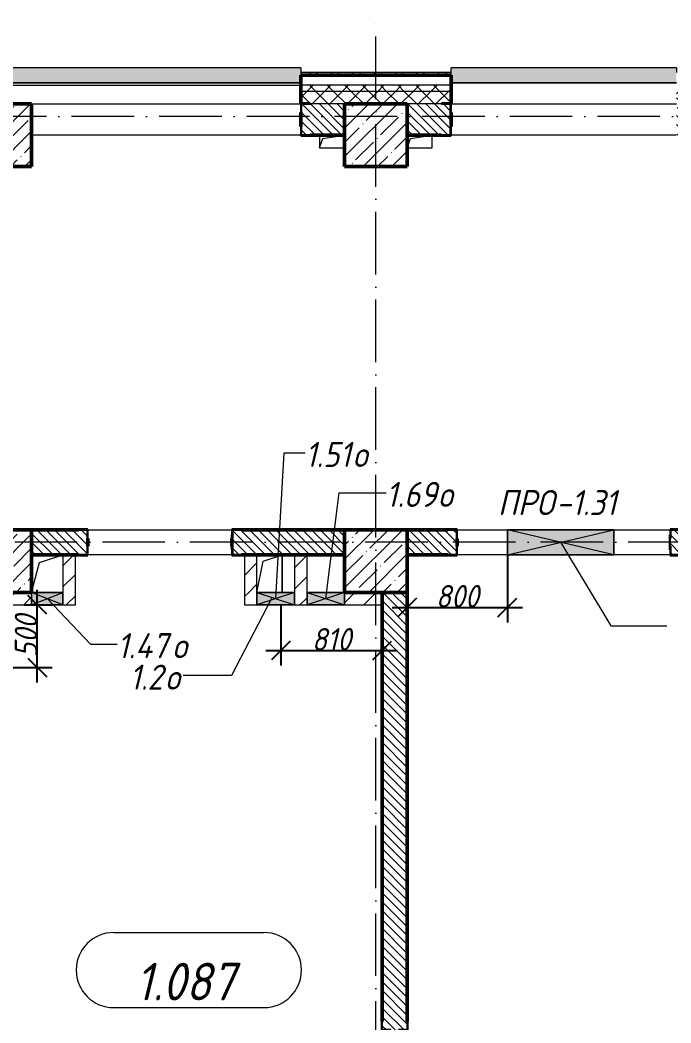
# Model space of a CAD drawing. Header units: millimetres. Extents: x -12989 to 629078, y -109036 to 555275.
# Drawn here: x 572771 to 577970, y 268035 to 276042 of the extents above; entities that cross this region are included whole.
import ezdxf

# ---------------------------------------------------------------- set-up
doc = ezdxf.new("R2010")
doc.units = ezdxf.units.MM
doc.linetypes.add('50_200_ШТРИХ_1Т_ш5_п1_п1_', pattern=[700, 500, -100, 0, -100])
for name, color, linetype, lineweight in [('A-____-____-DIMS', 7, 'Continuous', 9), ('A-DETL-GENF-OTLN', 7, 'Continuous', 9), ('A-FLOR-____-OTLN', 7, 'Continuous', 9), ('A-GENM-____-IDEN', 7, 'Continuous', 9), ('A-GENM-____-MCUT', 7, 'Continuous', 25), ('A-GENM-____-OTLN', 7, 'Continuous', 9), ('A-GENM-____-OTLN-1', 7, 'Continuous', 25), ('A-GLAZ-____-IDEN', 7, 'Continuous', 9), ('A-GLAZ-____-OTLN', 7, 'Continuous', 9), ('A-WALL-____-MCUT-2', 7, 'Continuous', 50), ('A-WALL-____-MCUT-3', 7, 'Continuous', 9), ('A-WALL-____-OTLN', 7, 'Continuous', 9), ('A-WALL-____-PATT-1', 7, 'Continuous', 9), ('A-WALL-FNSH-MCUT-1', 7, 'Continuous', 9), ('I-WALL-____-OTLN', 7, 'Continuous', 9), ('S-COLS-____-MCUT', 7, 'Continuous', 50), ('S-COLS-____-OTLN', 7, 'Continuous', 9), ('S-GRID-____-OTLN-1', 7, '50_200_ШТРИХ_1Т_ш5_п1_п1_', 9)]:
    doc.layers.add(name, color=color, linetype=linetype, lineweight=lineweight)
doc.layers.add('A-AREA-IDEN-1', color=7, linetype='Continuous', lineweight=9, true_color=0xaaaaaa)
doc.layers.add('A-GLAZ-____-OTLN-1', color=7, linetype='Continuous', lineweight=9, true_color=0xc0c0c0)
doc.styles.add('ISOCPEUR_I', font='isocpeui.ttf', dxfattribs={"width": 0.9, "height": 2.5})
doc.styles.add('ISOCPEUR_I_10', font='isocpeui.ttf', dxfattribs={"width": 0.9, "height": 180})
doc.styles.add('ISOCPEUR_I_9', font='isocpeui.ttf', dxfattribs={"width": 0.9, "height": 250})
doc.dimstyles.new('ISO-1_8_0_9К_СРЕДНИЙ_Кладочные_3', dxfattribs={"dimscale": 304.8, "dimtxt": 179.276612, "dimasz": 0.492126, "dimexe": 0.393701, "dimexo": 0, "dimgap": 0, "dimtad": 1, "dimdec": 3, "dimrnd": 0.001, "dimdsep": 46, "dimtxsty": 'ISOCPEUR_I_10', "dimblk1": 'OBLIQUE', "dimblk2": 'OBLIQUE', "dimsah": 1, "dimcen": 0.09, "dimdle": 0.393701, "dimazin": 0, "dimtfac": 1, "dimtdec": 4, "dimtix": 1, "dimtmove": 0, "dimatfit": 3, "dimfxl": 1, "dimtvp": 1, "dimtolj": 1, "dimtzin": 0, "dimarcsym": 2})
pattern_1 = [(135, (513013.31, 265891.49), (-35.35534, -35.35534), [])]
pattern_2 = [(45, (513013.31, 265891.49), (-84.85281, 84.85281), [])]
pattern_3 = [(45, (513013.31, 265891.49), (-70.71068, 70.71068), []), (135, (513013.31, 265891.49), (-70.71068, -70.71068), [])]

# ---------------------------------------------------------------- blocks, each defined once
blk = doc.blocks.new('BSC_Колонна _Прямоугольная - 500х500-V61-АР1_План отверстий 1 этажа в осях 1-64_А-ГГ')
at = {"layer": 'S-COLS-____-OTLN'}
h = blk.add_hatch(dxfattribs=at)
h.set_pattern_fill('FP_93', color=256, style=0, pattern_type=2)
h.set_pattern_definition([(45, (-59600, -5831.04), (-114.04925, 114.04925), []), (45, (-59485.95, -5831.04), (-114.04925, 114.04925), [201.613, -40.323, 3.353, -36.97])])
h.paths.add_polyline_path([(-250, -250), (250, -250), (250, 250), (-250, 250)], flags=0)
at = {"layer": 'S-COLS-____-MCUT'}
for p, q in [((250, 250), (-250, 250)), ((-250, 250), (-250, -250)), ((250, -250), (250, 250)), ((-250, -250), (250, -250))]:
    blk.add_line(p, q, dxfattribs=at)
blk = doc.blocks.new('BSC_Колонна _Прямоугольная - 500х500-V101-АР1_План отверстий 1 этажа в осях 1-64_А-ГГ')
at = {"layer": 'S-COLS-____-OTLN'}
h = blk.add_hatch(dxfattribs=at)
h.set_pattern_fill('FP_133', color=256, style=0, pattern_type=2)
h.set_pattern_definition([(45, (-62600, -5831.04), (-114.04925, 114.04925), []), (45, (-62485.95, -5831.04), (-114.04925, 114.04925), [201.613, -40.323, 3.353, -36.97])])
h.paths.add_polyline_path([(-250, -250), (250, -250), (250, 250), (-250, 250)], flags=0)
at = {"layer": 'S-COLS-____-MCUT'}
for p, q in [((250, 250), (-250, 250)), ((-250, 250), (-250, -250)), ((250, -250), (250, 250)), ((-250, -250), (250, -250))]:
    blk.add_line(p, q, dxfattribs=at)
blk = doc.blocks.new('BSC_Колонна _Прямоугольная - 500х500-V106-АР1_План отверстий 1 этажа в осях 1-64_А-ГГ')
at = {"layer": 'S-COLS-____-OTLN'}
h = blk.add_hatch(dxfattribs=at)
h.set_pattern_fill('FP_138', color=256, style=0, pattern_type=2)
h.set_pattern_definition([(45, (-62600, -9231.04), (-114.04925, 114.04925), []), (45, (-62485.95, -9231.04), (-114.04925, 114.04925), [201.613, -40.323, 3.353, -36.97])])
h.paths.add_polyline_path([(-250, -250), (250, -250), (250, 250), (-250, 250), (-250, 103.4)], flags=0)
at = {"layer": 'S-COLS-____-MCUT'}
for p, q in [((250, 250), (-250, 250)), ((-250, 250), (-250, -250)), ((250, -250), (250, 250)), ((-250, -250), (250, -250))]:
    blk.add_line(p, q, dxfattribs=at)
blk = doc.blocks.new('BSC_Колонна _Прямоугольная - 500х500-V126-АР1_План отверстий 1 этажа в осях 1-64_А-ГГ')
at = {"layer": 'S-COLS-____-OTLN'}
h = blk.add_hatch(dxfattribs=at)
h.set_pattern_fill('FP_159', color=256, style=0, pattern_type=2)
h.set_pattern_definition([(45, (-59600, -9231.04), (-114.04925, 114.04925), []), (45, (-59485.95, -9231.04), (-114.04925, 114.04925), [201.613, -40.323, 3.353, -36.97])])
h.paths.add_polyline_path([(-250, -250), (250, -250), (250, 250), (-250, 250)], flags=0)
at = {"layer": 'S-COLS-____-MCUT'}
for p, q in [((250, 250), (-250, 250)), ((-250, 250), (-250, -250)), ((250, -250), (250, 250)), ((-250, -250), (250, -250))]:
    blk.add_line(p, q, dxfattribs=at)
blk = doc.blocks.new('Фахверк_СКБ_Уголок - 200_4010-27904286-АР1_План отверстий 1 этажа в осях 1-64_А-ГГ')
at = {"layer": 'A-GENM-____-MCUT'}
for p, q in [((200, 156), (125, 156)), ((125, 156), (125, 81)), ((125, 81), (131, 81)), ((131, 81), (131, 150)), ((131, 150), (200, 150)), ((200, 150), (200, 156)), ((131, 19), (125, 19)), ((125, 19), (125, -56)), ((131, -50), (131, 19)), ((125, -56), (200, -56)), ((200, -50), (131, -50)), ((200, -56), (200, -50))]:
    blk.add_line(p, q, dxfattribs=at)
blk = doc.blocks.new('Фахверк_СКБ_Уголок - 250_2700-27497298-АР1_План отверстий 1 этажа в осях 1-64_А-ГГ')
at = {"layer": 'A-GENM-____-MCUT'}
for p, q in [((200, 181), (125, 181)), ((125, 181), (125, 106)), ((131, 106), (131, 175)), ((131, 175), (200, 175)), ((200, 175), (200, 181)), ((125, 106), (131, 106)), ((131, -6), (125, -6)), ((125, -6), (125, -81)), ((131, -75), (131, -6)), ((200, -75), (131, -75)), ((200, -81), (200, -75)), ((125, -81), (200, -81))]:
    blk.add_line(p, q, dxfattribs=at)
blk = doc.blocks.new('Фахверк_СКБ_Уголок - 200_3600-27915153-АР1_План отверстий 1 этажа в осях 1-64_А-ГГ')
at = {"layer": 'A-GENM-____-MCUT'}
for p, q in [((125, 156), (50, 156)), ((50, 156), (50, 150)), ((50, 150), (119, 150)), ((119, 150), (119, 81)), ((119, 81), (125, 81)), ((125, 81), (125, 156)), ((125, 19), (119, 19)), ((119, 19), (119, -50)), ((125, -56), (125, 19)), ((119, -50), (50, -50)), ((50, -50), (50, -56)), ((50, -56), (125, -56))]:
    blk.add_line(p, q, dxfattribs=at)
blk = doc.blocks.new('154_Стойка_СКБ_Уголок - СМ-2530_200-28213945-АР1_План отверстий 1 этажа в осях 1-64_А-ГГ')
at = {"layer": 'A-GENM-____-MCUT'}
for p, q in [((125, 156), (125, 81)), ((200, 156), (125, 156)), ((125, 81), (131, 81)), ((131, 81), (131, 150)), ((131, 150), (200, 150)), ((200, 150), (200, 156)), ((131, 19), (125, 19)), ((125, 19), (125, -56)), ((131, -50), (131, 19)), ((125, -56), (200, -56)), ((200, -50), (131, -50)), ((200, -56), (200, -50))]:
    blk.add_line(p, q, dxfattribs=at)
blk = doc.blocks.new('Стойка_Влож_Полоса боковая - Полоса-28213942-АР1_План отверстий 1 этажа в осях 1-64_А-ГГ')
at = {"layer": 'A-GENM-____-OTLN'}
for p, q in [((-5, 60), (0, 60)), ((-5, -60), (-5, 60)), ((0, 31), (0, -31)), ((0, -60), (-5, -60))]:
    blk.add_line(p, q, dxfattribs=at)
blk = doc.blocks.new('154_Стойка_СКБ_Уголок - СМ-2230_200-28216496-АР1_План отверстий 1 этажа в осях 1-64_А-ГГ')
at = {"layer": 'A-GENM-____-MCUT'}
for p, q in [((125, 156), (125, 81)), ((200, 156), (125, 156)), ((125, 81), (131, 81)), ((131, 81), (131, 150)), ((131, 150), (200, 150)), ((200, 150), (200, 156)), ((131, 19), (125, 19)), ((125, 19), (125, -56)), ((131, -50), (131, 19)), ((125, -56), (200, -56)), ((200, -50), (131, -50)), ((200, -56), (200, -50))]:
    blk.add_line(p, q, dxfattribs=at)
blk = doc.blocks.new('Стойка_Влож_Полоса боковая - Полоса-V151-АР1_План отверстий 1 этажа в осях 1-64_А-ГГ')
at = {"layer": 'A-GENM-____-OTLN'}
for p, q in [((-5, 60), (0, 60)), ((-5, -60), (-5, 60)), ((0, -60), (-5, -60))]:
    blk.add_line(p, q, dxfattribs=at)
blk = doc.blocks.new('AR_Отверстие прямоугольное _в плите_ - AR_Отверстие прямоугольное _в плите_-V178-АР1_План отверстий 1 этажа в осях 1-64_А-ГГ')
at = {"layer": 'A-GENM-____-OTLN'}
for p, q in [((-100, 50), (-100, -50)), ((-100, -50), (-75, 25)), ((-75, 25), (100, 50)), ((-100, -50), (100, -50))]:
    blk.add_line(p, q, dxfattribs=at)
blk = doc.blocks.new('AR_Отверстие прямоугольное _в плите_ - AR_Отверстие прямоугольное _в плите_-V177-АР1_План отверстий 1 этажа в осях 1-64_А-ГГ')
at = {"layer": 'A-GENM-____-OTLN'}
for p, q in [((-100, -50), (-75, 25)), ((-75, 25), (100, 50)), ((100, -50), (100, 50)), ((-100, -50), (100, -50))]:
    blk.add_line(p, q, dxfattribs=at)
blk = doc.blocks.new('AR_Отверстие прямоугольное _в плите_ - AR_Отверстие прямоугольное _в плите_-V204-АР1_План отверстий 1 этажа в осях 1-64_А-ГГ')
at = {"layer": 'A-GENM-____-OTLN'}
for p, q in [((-125, -150), (-62.5, 87.5)), ((-62.5, 87.5), (125, 150))]:
    blk.add_line(p, q, dxfattribs=at)
blk = doc.blocks.new('AR_Отверстие прямоугольное _в плите_ - AR_Отверстие прямоугольное _в плите_-V205-АР1_План отверстий 1 этажа в осях 1-64_А-ГГ')
at = {"layer": 'A-GENM-____-OTLN'}
for p, q in [((-100, -150), (-50, 100)), ((-50, 100), (100, 150)), ((100, -150), (100, 150))]:
    blk.add_line(p, q, dxfattribs=at)
blk = doc.blocks.new('Отлив_СКБ - Отлив витража_120_НВФ-31885513-АР1_План отверстий 1 этажа в осях 1-64_А-ГГ')
at = {"layer": 'A-GLAZ-____-OTLN-1'}
for points in [[(7800, 2), (7800, 120), (0, 120), (0, 2), (7646.3, 2)], [(7800, 0), (7800, 2), (0, 2), (0, 0), (7646.3, 0)]]:
    blk.add_hatch(color=256, dxfattribs=at).paths.add_polyline_path(points, flags=0)
at = {"layer": 'A-GLAZ-____-OTLN'}
for p, q in [((0, 83), (0, 120)), ((7800, 120), (0, 120)), ((7800, 120), (7800, 83)), ((0, 2), (7800, 2)), ((7800, 0), (0, 0))]:
    blk.add_line(p, q, dxfattribs=at)
blk = doc.blocks.new('Отлив_СКБ - Отлив витража_120_НВФ-31885689-АР1_План отверстий 1 этажа в осях 1-64_А-ГГ')
at = {"layer": 'A-GLAZ-____-OTLN-1'}
for points in [[(1800, 2), (1800, 120), (0, 120), (0, 2), (1264.5, 2)], [(1264.5, 0), (1800, 0), (1800, 2), (0, 2), (0, 0)]]:
    blk.add_hatch(color=256, dxfattribs=at).paths.add_polyline_path(points, flags=0)
at = {"layer": 'A-GLAZ-____-OTLN'}
for p, q in [((0, 83), (0, 120)), ((1800, 120), (0, 120)), ((1800, 120), (1800, 83)), ((0, 2), (1800, 2)), ((1800, 0), (0, 0))]:
    blk.add_line(p, q, dxfattribs=at)
blk = doc.blocks.new('AR_Отверстие прямоугольное _в стене__БезПР - AR_Отверстие прямоугольное _в стене__БезПР-36428461-АР1_План отверстий 1 этажа в осях 1-64_А-ГГ')
at = {"layer": 'A-GLAZ-____-OTLN'}
blk.add_hatch(color=256, dxfattribs=at).paths.add_polyline_path([(-150, -50), (150, -50), (150, 50), (-150, 50)], flags=0)
at = {"layer": 'A-DETL-GENF-OTLN'}
for p, q in [((-150, -50), (-150, 50)), ((-150, 50), (150, 50)), ((150, 50), (-150, -50)), ((-150, 50), (150, -50)), ((150, 50), (-150, 50)), ((-150, 50), (-150, -50)), ((150, 50), (150, -50)), ((150, -50), (150, 50)), ((150, -50), (-150, -50)), ((-150, -50), (150, -50))]:
    blk.add_line(p, q, dxfattribs=at)
blk = doc.blocks.new('AR_Отверстие прямоугольное _в стене__БезПР - AR_Отверстие прямоугольное _в стене__БезПР-36428955-АР1_План отверстий 1 этажа в осях 1-64_А-ГГ')
at = {"layer": 'A-GLAZ-____-OTLN'}
blk.add_hatch(color=256, dxfattribs=at).paths.add_polyline_path([(-103.8, 50), (-125, 50), (-125, -50), (125, -50), (125, 50)], flags=0)
at = {"layer": 'A-DETL-GENF-OTLN'}
for p, q in [((-125, -50), (-125, 50)), ((-125, 50), (125, 50)), ((125, 50), (-125, -50)), ((-125, 50), (125, -50)), ((125, 50), (-125, 50)), ((-125, 50), (-125, -50)), ((125, 50), (125, -50)), ((125, -50), (125, 50)), ((125, -50), (-125, -50)), ((-125, -50), (125, -50))]:
    blk.add_line(p, q, dxfattribs=at)
at = {"layer": 'A-GLAZ-____-OTLN'}
blk.add_line((125, 50), (-125, 50), dxfattribs=at)
blk = doc.blocks.new('AR_Отверстие прямоугольное _в стене__БезПР - AR_Отверстие прямоугольное _в стене__БезПР-36428966-АР1_План отверстий 1 этажа в осях 1-64_А-ГГ')
at = {"layer": 'A-GLAZ-____-OTLN'}
blk.add_hatch(color=256, dxfattribs=at).paths.add_polyline_path([(150, 50), (-150, 50), (-150, -50), (150, -50)], flags=0)
at = {"layer": 'A-DETL-GENF-OTLN'}
for p, q in [((-150, -50), (-150, 50)), ((-150, 50), (150, 50)), ((150, 50), (-150, -50)), ((-150, 50), (150, -50)), ((150, 50), (-150, 50)), ((-150, 50), (-150, -50)), ((150, 50), (150, -50)), ((150, -50), (150, 50)), ((150, -50), (-150, -50)), ((-150, -50), (150, -50))]:
    blk.add_line(p, q, dxfattribs=at)
at = {"layer": 'A-GLAZ-____-OTLN'}
blk.add_line((150, 50), (-150, 50), dxfattribs=at)
blk = doc.blocks.new('AR_Отверстие прямоугольное _в стене_ - AR_Отверстие прямоугольное _в стене__ОВ-36666481-АР1_План отверстий 1 этажа в осях 1-64_А-ГГ')
at = {"layer": 'A-GLAZ-____-OTLN'}
blk.add_hatch(color=256, dxfattribs=at).paths.add_polyline_path([(-425, 100), (-425, -100), (425, -100), (425, 100)], flags=0)
at = {"layer": 'A-DETL-GENF-OTLN'}
for p, q in [((-425, -100), (-425, 100)), ((-425, 100), (425, 100)), ((425, 100), (-425, -100)), ((-425, 100), (425, -100)), ((425, 100), (-425, 100)), ((-425, 100), (-425, -100)), ((425, 100), (425, -100)), ((425, -100), (425, 100)), ((425, -100), (-425, -100)), ((-425, -100), (425, -100))]:
    blk.add_line(p, q, dxfattribs=at)
blk = doc.blocks.new('_Oblique')
at = {"color": 0, "linetype": 'ByBlock', "lineweight": -2}
blk.add_line((-0.5, -0.5), (0.5, 0.5), dxfattribs=at)
blk = doc.blocks.new('*D5877')
at = {"layer": 'A-____-____-DIMS', "color": 0, "lineweight": -2, "transparency": 16777216}
for p, q in [((576663.3, 271766.5), (576663.3, 271231.4)), ((575863.3, 271472.5), (575863.3, 271231.4)), ((575743.3, 271351.4), (576783.3, 271351.4))]:
    blk.add_line(p, q, dxfattribs=at)
at = {"layer": 'Defpoints', "color": 0, "transparency": 16777216}
for p in [(576663.3, 271766.5), (575863.3, 271472.5), (576663.3, 271351.4)]:
    blk.add_point(p, dxfattribs=at)
at = {"layer": 'A-____-____-DIMS', "color": 0, "lineweight": -2, "transparency": 16777216, "xscale": 150, "yscale": 150, "zscale": 150, "rotation": 180}
blk.add_blockref('_Oblique', (575863.3, 271351.4), dxfattribs=at)
at = {"layer": 'A-____-____-DIMS', "color": 0, "lineweight": -2, "transparency": 16777216, "xscale": 150, "yscale": 150, "zscale": 150}
blk.add_blockref('_Oblique', (576663.3, 271351.4), dxfattribs=at)
at = {"layer": 'A-____-____-DIMS', "color": 0, "transparency": 16777216, "insert": (576263.3, 271441.4), "char_height": 180, "width": 409.578, "attachment_point": 5, "style": 'ISOCPEUR_I_10'}
blk.add_mtext('\\A1;800', dxfattribs=at)
blk = doc.blocks.new('*D5850')
at = {"layer": 'A-____-____-DIMS', "color": 0, "lineweight": -2, "transparency": 16777216}
for p, q in [((572908.3, 270752.5), (572908.3, 271492.5)), ((572802.3, 271372.5), (573028.3, 271372.5)), ((572563.3, 270872.5), (573028.3, 270872.5))]:
    blk.add_line(p, q, dxfattribs=at)
at = {"layer": 'Defpoints', "color": 0, "transparency": 16777216}
for p in [(572802.3, 271372.5), (572908.3, 271372.5), (572563.3, 270872.5)]:
    blk.add_point(p, dxfattribs=at)
at = {"layer": 'A-____-____-DIMS', "color": 0, "lineweight": -2, "transparency": 16777216, "xscale": 150, "yscale": 150, "zscale": 150}
for p, rotation in [((572908.3, 271372.5), 90), ((572908.3, 270872.5), 270)]:
    blk.add_blockref('_Oblique', p, dxfattribs=dict(at, rotation=rotation))
at = {"layer": 'A-____-____-DIMS', "color": 0, "transparency": 16777216, "insert": (572818.3, 271122.5), "char_height": 180, "width": 409.578, "attachment_point": 5, "rotation": 90, "style": 'ISOCPEUR_I_10'}
blk.add_mtext('\\A1;500', dxfattribs=at)
blk = doc.blocks.new('*D5851')
at = {"layer": 'A-____-____-DIMS', "color": 0, "lineweight": -2, "transparency": 16777216}
for p, q in [((574853.3, 271372.5), (574853.3, 270887.9)), ((575663.3, 271372.5), (575663.3, 270887.9)), ((574733.3, 271007.9), (575783.3, 271007.9))]:
    blk.add_line(p, q, dxfattribs=at)
at = {"layer": 'Defpoints', "color": 0, "transparency": 16777216}
for p in [(574853.3, 271372.5), (575663.3, 271372.5), (575663.3, 271007.9)]:
    blk.add_point(p, dxfattribs=at)
at = {"layer": 'A-____-____-DIMS', "color": 0, "lineweight": -2, "transparency": 16777216, "xscale": 150, "yscale": 150, "zscale": 150, "rotation": 180}
blk.add_blockref('_Oblique', (574853.3, 271007.9), dxfattribs=at)
at = {"layer": 'A-____-____-DIMS', "color": 0, "lineweight": -2, "transparency": 16777216, "xscale": 150, "yscale": 150, "zscale": 150}
blk.add_blockref('_Oblique', (575663.3, 271007.9), dxfattribs=at)
at = {"layer": 'A-____-____-DIMS', "color": 0, "transparency": 16777216, "insert": (575258.3, 271097.9), "char_height": 180, "width": 368.207, "attachment_point": 5, "style": 'ISOCPEUR_I_10'}
blk.add_mtext('\\A1;810', dxfattribs=at)
blk = doc.blocks.new('AAR_СКБ_Марка_помещения_1_5 ммп - Номер _ Площадь-27962135-АИ_План этажа_Стены_1')
at = {"layer": 'A-AREA-IDEN-1'}
for p, q in [((-2.987, 3), (3.013, 3)), ((-2.987, 0), (3.013, 0))]:
    blk.add_line(p, q, dxfattribs=at)
for centre, start, end in [((-2.987, 1.5), 90, 270), ((3.013, 1.5), 270, 90)]:
    blk.add_arc(centre, 1.5, start, end, dxfattribs=at)

msp = doc.modelspace()

# ---------------------------------------------------------------- hatches: boundary and pattern name
at = {"layer": 'A-WALL-____-PATT-1'}
h = msp.add_hatch(dxfattribs=at)
h.set_pattern_fill('FP_3', color=256, style=0, pattern_type=2)
h.set_pattern_definition([(45, (513013.31, 265891.49), (-85.53659, 85.53659), []), (45, (513070.34, 265891.49), (-85.53659, 85.53659), [])])
h.paths.add_polyline_path([(584878.3109, 275602.5335), (584878.3109, 275622.5335), (581013.3109, 275622.5335), (581013.3109, 275602.5335), (583696.9323, 275602.5335)], flags=0)
h.paths.add_polyline_path([(579213.3109, 275602.5335), (579213.3109, 275622.5335), (578013.3109, 275622.5335), (578013.3109, 275602.5335), (578394.5395, 275602.5335)], flags=0)
h.paths.add_polyline_path([(575743.343, 275602.5335), (576213.3109, 275602.5335), (576213.3109, 275622.5335), (575013.3109, 275622.5335), (575013.3109, 275602.5335)], flags=0)
h.paths.add_polyline_path([(567213.3109, 275602.5335), (567213.3109, 275622.5335), (566013.3109, 275622.5335), (566013.3109, 275602.5335), (566022.2894, 275602.5335)], flags=0)
h.paths.add_polyline_path([(564213.3109, 275602.5335), (564213.3109, 275622.5335), (563013.3109, 275622.5335), (563013.3109, 275602.5335)], flags=0)
h.paths.add_polyline_path([(558213.3109, 275602.5335), (558213.3109, 275622.5335), (557013.3109, 275622.5335), (557013.3109, 275602.5335), (557184.968, 275602.5335)], flags=0)
h.paths.add_polyline_path([(561213.3109, 275602.5335), (561213.3109, 275622.5335), (560013.3109, 275622.5335), (560013.3109, 275602.5335), (560719.8966, 275602.5335)], flags=0)
h.paths.add_polyline_path([(555213.3109, 275602.5335), (555213.3109, 275622.5335), (554013.3109, 275622.5335), (554013.3109, 275602.5335), (554533.7716, 275602.5335)], flags=0)
h.paths.add_polyline_path([(551440.7091, 275602.5335), (552213.3109, 275602.5335), (552213.3109, 275622.5335), (551348.3109, 275622.5335), (551348.3109, 275602.5335)], flags=0)
h = msp.add_hatch(dxfattribs=at)
h.set_pattern_fill('FP_1', color=256, style=0, pattern_type=2)
h.set_pattern_definition(pattern_3)
h.paths.add_polyline_path([(584878.3109, 275472.5335), (584878.3109, 275522.5335), (581013.3109, 275522.5335), (581013.3109, 275472.5335), (583696.9323, 275472.5335)], flags=0)
h.paths.add_polyline_path([(578394.5395, 275472.5335), (579213.3109, 275472.5335), (579213.3109, 275522.5335), (578013.3109, 275522.5335), (578013.3109, 275472.5335)], flags=0)
h.paths.add_polyline_path([(576213.3109, 275472.5335), (576213.3109, 275522.5335), (575013.3109, 275522.5335), (575013.3109, 275472.5335), (575743.343, 275472.5335)], flags=0)
h.paths.add_polyline_path([(567213.3109, 275472.5335), (567213.3109, 275522.5335), (566013.3109, 275522.5335), (566013.3109, 275472.5335), (566022.2894, 275472.5335)], flags=0)
h.paths.add_polyline_path([(564213.3109, 275472.5335), (564213.3109, 275522.5335), (563013.3109, 275522.5335), (563013.3109, 275472.5335)], flags=0)
h.paths.add_polyline_path([(560719.8966, 275472.5335), (561213.3109, 275472.5335), (561213.3109, 275522.5335), (560013.3109, 275522.5335), (560013.3109, 275472.5335)], flags=0)
h.paths.add_polyline_path([(558213.3109, 275472.5335), (558213.3109, 275522.5335), (557013.3109, 275522.5335), (557013.3109, 275472.5335), (557184.968, 275472.5335)], flags=0)
h.paths.add_polyline_path([(555213.3109, 275472.5335), (555213.3109, 275522.5335), (554013.3109, 275522.5335), (554013.3109, 275472.5335), (554533.7716, 275472.5335)], flags=0)
h.paths.add_polyline_path([(551882.5751, 275472.5335), (552213.3109, 275472.5335), (552213.3109, 275522.5335), (551348.3109, 275522.5335), (551348.3109, 275472.5335), (551440.7091, 275472.5335)], flags=0)
h = msp.add_hatch(dxfattribs=at)
h.set_pattern_fill('FP_1', color=256, style=0, pattern_type=2)
h.set_pattern_definition(pattern_3)
h.paths.add_polyline_path([(584363.3109, 275372.5335), (584878.3109, 275372.5335), (584878.3109, 275472.5335), (581013.3109, 275472.5335), (581013.3109, 275378.5335), (581088.3109, 275378.5335), (581088.3109, 275372.5335), (583696.9323, 275372.5335)], flags=0)
h.paths.add_polyline_path([(579138.3109, 275372.5335), (579138.3109, 275378.5335), (579213.3109, 275378.5335), (579213.3109, 275472.5335), (578013.3109, 275472.5335), (578013.3109, 275378.5335), (578088.3109, 275378.5335), (578088.3109, 275372.5335), (578394.5395, 275372.5335)], flags=0)
h.paths.add_polyline_path([(575363.3109, 275372.5335), (576138.3109, 275372.5335), (576138.3109, 275378.5335), (576213.3109, 275378.5335), (576213.3109, 275472.5335), (575013.3109, 275472.5335), (575013.3109, 275378.5335), (575088.3109, 275378.5335), (575088.3109, 275372.5335)], flags=0)
h.paths.add_polyline_path([(566863.3109, 275372.5335), (567138.3109, 275372.5335), (567138.3109, 275378.5335), (567213.3109, 275378.5335), (567213.3109, 275472.5335), (566013.3109, 275472.5335), (566013.3109, 275378.5335), (566088.3109, 275378.5335), (566088.3109, 275372.5335), (566363.3109, 275372.5335)], flags=0)
h.paths.add_polyline_path([(563363.3109, 275372.5335), (564138.3109, 275372.5335), (564138.3109, 275378.5335), (564213.3109, 275378.5335), (564213.3109, 275472.5335), (563013.3109, 275472.5335), (563013.3109, 275378.5335), (563088.3109, 275378.5335), (563088.3109, 275372.5335)], flags=0)
h.paths.add_polyline_path([(561138.3109, 275372.5335), (561138.3109, 275378.5335), (561213.3109, 275378.5335), (561213.3109, 275472.5335), (560013.3109, 275472.5335), (560013.3109, 275378.5335), (560088.3109, 275378.5335), (560088.3109, 275372.5335), (560719.8966, 275372.5335)], flags=0)
h.paths.add_polyline_path([(557863.3109, 275372.5335), (558138.3109, 275372.5335), (558138.3109, 275378.5335), (558213.3109, 275378.5335), (558213.3109, 275472.5335), (557013.3109, 275472.5335), (557013.3109, 275378.5335), (557088.3109, 275378.5335), (557088.3109, 275372.5335), (557184.968, 275372.5335)], flags=0)
h.paths.add_polyline_path([(555138.3109, 275372.5335), (555138.3109, 275378.5335), (555213.3109, 275378.5335), (555213.3109, 275472.5335), (554013.3109, 275472.5335), (554013.3109, 275378.5335), (554088.3109, 275378.5335), (554088.3109, 275372.5335), (554533.7716, 275372.5335)], flags=0)
h.paths.add_polyline_path([(551863.3109, 275372.5335), (552138.3109, 275372.5335), (552138.3109, 275378.5335), (552213.3109, 275378.5335), (552213.3109, 275472.5335), (551348.3109, 275472.5335), (551348.3109, 275372.5335), (551440.7091, 275372.5335)], flags=0)
h = msp.add_hatch(dxfattribs=at)
h.set_pattern_fill('FP_6', color=256, style=0, pattern_type=2)
h.set_pattern_definition(pattern_1)
h.paths.add_polyline_path([(575019.3109, 275122.5335), (575363.3109, 275122.5335), (575363.3109, 275372.5335), (575019.3109, 275372.5335), (575019.3109, 275303.5335), (575013.3109, 275303.5335), (575013.3109, 275191.5335), (575019.3109, 275191.5335)], flags=0)
h.paths.add_polyline_path([(566863.3109, 275122.5335), (567207.3109, 275122.5335), (567207.3109, 275191.5335), (567213.3109, 275191.5335), (567213.3109, 275303.5335), (567207.3109, 275303.5335), (567207.3109, 275372.5335), (566863.3109, 275372.5335), (566863.3109, 275225.9175)], flags=0)
h = msp.add_hatch(dxfattribs=at)
h.set_pattern_fill('FP_6', color=256, style=0, pattern_type=2)
h.set_pattern_definition(pattern_1)
h.paths.add_polyline_path([(581363.3109, 275122.5335), (581363.3109, 275372.5335), (581019.3109, 275372.5335), (581019.3109, 275303.5335), (581013.3109, 275303.5335), (581013.3109, 275191.5335), (581019.3109, 275191.5335), (581019.3109, 275122.5335), (581088.3109, 275122.5335)], flags=0)
h.paths.add_polyline_path([(579207.3109, 275122.5335), (579207.3109, 275191.5335), (579213.3109, 275191.5335), (579213.3109, 275303.5335), (579207.3109, 275303.5335), (579207.3109, 275372.5335), (578019.3109, 275372.5335), (578019.3109, 275303.5335), (578013.3109, 275303.5335), (578013.3109, 275191.5335), (578019.3109, 275191.5335), (578019.3109, 275122.5335), (579138.3109, 275122.5335)], flags=0)
h.paths.add_polyline_path([(576207.3109, 275122.5335), (576207.3109, 275191.5335), (576213.3109, 275191.5335), (576213.3109, 275303.5335), (576207.3109, 275303.5335), (576207.3109, 275372.5335), (575863.3109, 275372.5335), (575863.3109, 275122.5335), (576138.3109, 275122.5335)], flags=0)
h = msp.add_hatch(dxfattribs=at)
h.set_pattern_fill('FP_6', color=256, style=0, pattern_type=2)
h.set_pattern_definition(pattern_1)
h.paths.add_polyline_path([(574538.3109, 271772.5335), (575363.3109, 271772.5335), (575363.3109, 271972.5335), (574469.3109, 271972.5335), (574469.3109, 271903.5335), (574463.3109, 271903.5335), (574463.3109, 271841.5335), (574469.3109, 271841.5335), (574469.3109, 271772.5335)], flags=0)
h.paths.add_polyline_path([(573307.3109, 271772.5335), (573307.3109, 271841.5335), (573313.3109, 271841.5335), (573313.3109, 271903.5335), (573307.3109, 271903.5335), (573307.3109, 271972.5335), (572863.3109, 271972.5335), (572863.3109, 271772.5335), (573238.3109, 271772.5335)], flags=0)
h = msp.add_hatch(dxfattribs=at)
h.set_pattern_fill('FP_6', color=256, style=0, pattern_type=2)
h.set_pattern_definition(pattern_1)
h.paths.add_polyline_path([(579619.3109, 271772.5335), (580738.3109, 271772.5335), (580738.3109, 271972.5335), (579619.3109, 271972.5335), (579619.3109, 271903.5335), (579613.3109, 271903.5335), (579613.3109, 271841.5335), (579619.3109, 271841.5335), (579619.3109, 271773.2192)], flags=0)
h.paths.add_polyline_path([(581363.3109, 271772.5335), (581363.3109, 271972.5335), (581288.3109, 271972.5335), (581288.3109, 271772.5335)], flags=0)
h.paths.add_polyline_path([(577969.3109, 271772.5335), (578707.3109, 271772.5335), (578707.3109, 271841.5335), (578713.3109, 271841.5335), (578713.3109, 271903.5335), (578707.3109, 271903.5335), (578707.3109, 271972.5335), (577969.3109, 271972.5335), (577969.3109, 271903.5335), (577963.3109, 271903.5335), (577963.3109, 271841.5335), (577969.3109, 271841.5335), (577969.3109, 271812.5335)], flags=0)
h.paths.add_polyline_path([(576257.3109, 271772.5335), (576257.3109, 271841.5335), (576263.3109, 271841.5335), (576263.3109, 271903.5335), (576257.3109, 271903.5335), (576257.3109, 271972.5335), (575863.3109, 271972.5335), (575863.3109, 271772.5335), (576188.3109, 271772.5335)], flags=0)
h = msp.add_hatch(dxfattribs=at)
h.set_pattern_fill('FP_4', color=256, style=0, pattern_type=2)
h.set_pattern_definition(pattern_2)
h.paths.add_polyline_path([(573113.3109, 271472.5335), (573213.3109, 271472.5335), (573213.3109, 271772.5335), (573113.3109, 271772.5335)], flags=0)
h = msp.add_hatch(dxfattribs=at)
h.set_pattern_fill('FP_4', color=256, style=0, pattern_type=2)
h.set_pattern_definition(pattern_2)
h.paths.add_polyline_path([(574563.3109, 271472.5335), (574663.3109, 271472.5335), (574663.3109, 271772.5335), (574563.3109, 271772.5335)], flags=0)
h = msp.add_hatch(dxfattribs=at)
h.set_pattern_fill('FP_4', color=256, style=0, pattern_type=2)
h.set_pattern_definition(pattern_2)
h.paths.add_polyline_path([(574963.3109, 271472.5335), (575063.3109, 271472.5335), (575063.3109, 271772.5335), (574963.3109, 271772.5335)], flags=0)
h = msp.add_hatch(dxfattribs=at)
h.set_pattern_fill('FP_4', color=256, style=0, pattern_type=2)
h.set_pattern_definition(pattern_2)
h.paths.add_polyline_path([(572563.3109, 271372.5335), (572863.3109, 271372.5335), (572863.3109, 271472.5335), (572563.3109, 271472.5335)], flags=0)
h.paths.add_polyline_path([(573213.3109, 271372.5335), (573213.3109, 271472.5335), (573113.3109, 271472.5335), (573113.3109, 271372.5335)], flags=0)
h = msp.add_hatch(dxfattribs=at)
h.set_pattern_fill('FP_4', color=256, style=0, pattern_type=2)
h.set_pattern_definition(pattern_2)
h.paths.add_polyline_path([(575063.3109, 271372.5335), (575063.3109, 271472.5335), (574963.3109, 271472.5335), (574963.3109, 271372.5335)], flags=0)
h.paths.add_polyline_path([(574563.3109, 271372.5335), (574663.3109, 271372.5335), (574663.3109, 271472.5335), (574563.3109, 271472.5335)], flags=0)
h.paths.add_polyline_path([(575363.3109, 271372.5335), (575663.3109, 271372.5335), (575663.3109, 271472.5335), (575363.3109, 271472.5335), (575363.3109, 271422.5335)], flags=0)
h = msp.add_hatch(dxfattribs=at)
h.set_pattern_fill('FP_6', color=256, style=0, pattern_type=2)
h.set_pattern_definition(pattern_1)
h.paths.add_polyline_path([(575863.3109, 264472.5335), (575863.3109, 267972.5335), (575794.3109, 267972.5335), (575794.3109, 267978.5335), (575863.3109, 267978.5335), (575863.3109, 271472.5335), (575663.3109, 271472.5335), (575663.3109, 267978.5335), (575732.3109, 267978.5335), (575732.3109, 267972.5335), (575663.3109, 267972.5335), (575663.3109, 264472.5335), (575743.343, 264472.5335)], flags=0)

# ---------------------------------------------------------------- linework, layer by layer
at = {"layer": 'A-FLOR-____-OTLN'}
msp.add_line((574863.3109, 271772.5335), (574863.3109, 271472.5335), dxfattribs=at)
at = {"layer": 'A-GLAZ-____-IDEN'}
for p, q in [((574813.3109, 271422.5335), (574880.257, 272585.8495)), ((574880.257, 272585.8495), (575047.9815, 272585.8495)), ((575213.3109, 271422.5335), (575319.9753, 272267.3353)), ((575319.9753, 272267.3353), (575693.9782, 272267.3353)), ((577088.3109, 271872.5335), (577489.9291, 271205.0351)), ((572988.3109, 271422.5335), (573332.8594, 271059.328)), ((574778.3109, 271422.5335), (574460.3207, 270808.0351)), ((577489.9291, 271205.0351), (577935.7819, 271205.0351)), ((573332.8594, 271059.328), (573546.9804, 271059.328)), ((574460.3207, 270808.0351), (574074.0382, 270808.0351))]:
    msp.add_line(p, q, dxfattribs=at)
at = {"layer": 'A-WALL-____-MCUT-2'}
for p, q in [((576213.3109, 275602.5335), (575013.3109, 275602.5335)), ((575013.3109, 275602.5335), (575013.3109, 275378.5335)), ((576213.3109, 275378.5335), (576213.3109, 275602.5335)), ((575013.3109, 275303.5335), (575013.3109, 275191.5335)), ((576213.3109, 275191.5335), (576213.3109, 275303.5335)), ((575088.3109, 275122.5335), (575363.3109, 275122.5335)), ((575863.3109, 275122.5335), (576138.3109, 275122.5335)), ((573238.3109, 271972.5335), (572863.3109, 271972.5335)), ((575363.3109, 271972.5335), (574538.3109, 271972.5335)), ((576188.3109, 271972.5335), (575863.3109, 271972.5335)), ((573313.3109, 271841.5335), (573313.3109, 271903.5335)), ((574463.3109, 271903.5335), (574463.3109, 271841.5335)), ((576263.3109, 271841.5335), (576263.3109, 271903.5335)), ((572863.3109, 271772.5335), (573238.3109, 271772.5335)), ((574538.3109, 271772.5335), (575363.3109, 271772.5335)), ((575863.3109, 271772.5335), (576188.3109, 271772.5335)), ((575663.3109, 271472.5335), (575663.3109, 268047.5335)), ((575863.3109, 268047.5335), (575863.3109, 271472.5335))]:
    msp.add_line(p, q, dxfattribs=at)
at = {"layer": 'A-WALL-____-MCUT-3'}
for p, q in [((576213.3109, 275522.5335), (575013.3109, 275522.5335)), ((576213.3109, 275472.5335), (575013.3109, 275472.5335)), ((575363.3109, 275372.5335), (575088.3109, 275372.5335)), ((576138.3109, 275372.5335), (575863.3109, 275372.5335))]:
    msp.add_line(p, q, dxfattribs=at)
at = {"layer": 'A-WALL-____-OTLN'}
for p, q in [((567213.3109, 275522.5335), (575013.3109, 275522.5335)), ((572863.3109, 275372.5335), (575013.3109, 275372.5335)), ((576213.3109, 275372.5335), (578013.3109, 275372.5335)), ((575013.3109, 275122.5335), (572863.3109, 275122.5335)), ((578013.3109, 275122.5335), (576213.3109, 275122.5335))]:
    msp.add_line(p, q, dxfattribs=at)
at = {"layer": 'A-WALL-FNSH-MCUT-1'}
for p, q in [((576213.3109, 275622.5335), (575013.3109, 275622.5335)), ((575013.3109, 275622.5335), (575013.3109, 275602.5335)), ((576213.3109, 275602.5335), (576213.3109, 275622.5335)), ((575013.3109, 275602.5335), (575013.3109, 275602.5335)), ((573113.3109, 271772.5335), (573113.3109, 271472.5335)), ((573213.3109, 271372.5335), (573213.3109, 271772.5335)), ((574563.3109, 271772.5335), (574563.3109, 271372.5335)), ((574663.3109, 271472.5335), (574663.3109, 271772.5335)), ((574963.3109, 271772.5335), (574963.3109, 271472.5335)), ((575063.3109, 271472.5335), (575063.3109, 271772.5335)), ((572563.3109, 271372.5335), (572863.3109, 271372.5335)), ((573113.3109, 271372.5335), (573213.3109, 271372.5335)), ((574563.3109, 271372.5335), (574663.3109, 271372.5335)), ((574963.3109, 271372.5335), (575063.3109, 271372.5335)), ((575363.3109, 271372.5335), (575663.3109, 271372.5335))]:
    msp.add_line(p, q, dxfattribs=at)
at = {"layer": 'I-WALL-____-OTLN'}
for p, q in [((573313.3109, 271972.5335), (574463.3109, 271972.5335)), ((576263.3109, 271972.5335), (576663.3109, 271972.5335)), ((577513.3109, 271972.5335), (577963.3109, 271972.5335)), ((574463.3109, 271772.5335), (573313.3109, 271772.5335)), ((576663.3109, 271772.5335), (576263.3109, 271772.5335)), ((577963.3109, 271772.5335), (577513.3109, 271772.5335))]:
    msp.add_line(p, q, dxfattribs=at)
at = {"layer": 'S-GRID-____-OTLN-1'}
for p, q in [((575613.3109, 261408.8852), (575613.3109, 276042.0309)), ((617087.7175, 275272.5335), (508556.9485, 275272.5335)), ((603332.0982, 271872.5335), (508344.5407, 271872.5335))]:
    msp.add_line(p, q, dxfattribs=at)

# ---------------------------------------------------------------- block references
at = {"layer": 'A-AREA-IDEN-1', "xscale": 199.9999999999999, "yscale": 199.9999999999999, "zscale": 199.9999999999999}
msp.add_blockref('AAR_СКБ_Марка_помещения_1_5 ммп - Номер _ Площадь-27962135-АИ_План этажа_Стены_1', (574116.2753, 268156.8602), dxfattribs=at)
at = {"layer": 'A-GENM-____-OTLN'}
for name, p in [('AR_Отверстие прямоугольное _в плите_ - AR_Отверстие прямоугольное _в плите_-V178-АР1_План отверстий 1 этажа в осях 1-64_А-ГГ', (575263.3109, 275072.5335)), ('AR_Отверстие прямоугольное _в плите_ - AR_Отверстие прямоугольное _в плите_-V177-АР1_План отверстий 1 этажа в осях 1-64_А-ГГ', (575963.3109, 275072.5335)), ('Стойка_Влож_Полоса боковая - Полоса-V151-АР1_План отверстий 1 этажа в осях 1-64_А-ГГ', (574463.3109, 271872.5335)), ('Стойка_Влож_Полоса боковая - Полоса-28213942-АР1_План отверстий 1 этажа в осях 1-64_А-ГГ', (577963.3109, 271872.5335)), ('AR_Отверстие прямоугольное _в плите_ - AR_Отверстие прямоугольное _в плите_-V204-АР1_План отверстий 1 этажа в осях 1-64_А-ГГ', (572988.3109, 271622.5335)), ('AR_Отверстие прямоугольное _в плите_ - AR_Отверстие прямоугольное _в плите_-V205-АР1_План отверстий 1 этажа в осях 1-64_А-ГГ', (574763.3109, 271622.5335))]:
    msp.add_blockref(name, p, dxfattribs=at)
at = {"layer": 'A-GENM-____-OTLN-1'}
for name, p in [('Фахверк_СКБ_Уголок - 250_2700-27497298-АР1_План отверстий 1 этажа в осях 1-64_А-ГГ', (574888.3109, 275197.5335)), ('154_Стойка_СКБ_Уголок - СМ-2230_200-28216496-АР1_План отверстий 1 этажа в осях 1-64_А-ГГ', (574338.3109, 271822.5335)), ('154_Стойка_СКБ_Уголок - СМ-2530_200-28213945-АР1_План отверстий 1 этажа в осях 1-64_А-ГГ', (577838.3109, 271822.5335))]:
    msp.add_blockref(name, p, dxfattribs=at)
for name, p, rotation in [('Фахверк_СКБ_Уголок - 250_2700-27497298-АР1_План отверстий 1 этажа в осях 1-64_А-ГГ', (576338.3109, 275297.5335), 180), ('154_Стойка_СКБ_Уголок - СМ-2230_200-28216496-АР1_План отверстий 1 этажа в осях 1-64_А-ГГ', (573438.3109, 271922.5335), 180), ('Фахверк_СКБ_Уголок - 200_4010-27904286-АР1_План отверстий 1 этажа в осях 1-64_А-ГГ', (576388.3109, 271922.5335), 180), ('Фахверк_СКБ_Уголок - 200_3600-27915153-АР1_План отверстий 1 этажа в осях 1-64_А-ГГ', (575713.3109, 268097.5335), 269.9999999999999)]:
    msp.add_blockref(name, p, dxfattribs=dict(at, rotation=rotation))
at = {"layer": 'A-GLAZ-____-OTLN'}
for name, p in [('Отлив_СКБ - Отлив витража_120_НВФ-31885513-АР1_План отверстий 1 этажа в осях 1-64_А-ГГ', (567213.3109, 275539.5335)), ('Отлив_СКБ - Отлив витража_120_НВФ-31885689-АР1_План отверстий 1 этажа в осях 1-64_А-ГГ', (576213.3109, 275539.5335)), ('AR_Отверстие прямоугольное _в стене__БезПР - AR_Отверстие прямоугольное _в стене__БезПР-36428461-АР1_План отверстий 1 этажа в осях 1-64_А-ГГ', (574813.3109, 271422.5335)), ('AR_Отверстие прямоугольное _в стене__БезПР - AR_Отверстие прямоугольное _в стене__БезПР-36428966-АР1_План отверстий 1 этажа в осях 1-64_А-ГГ', (575213.3109, 271422.5335))]:
    msp.add_blockref(name, p, dxfattribs=at)
at = {"layer": 'A-GLAZ-____-OTLN', "rotation": 180}
for name, p in [('AR_Отверстие прямоугольное _в стене_ - AR_Отверстие прямоугольное _в стене__ОВ-36666481-АР1_План отверстий 1 этажа в осях 1-64_А-ГГ', (577088.3109, 271872.5335)), ('AR_Отверстие прямоугольное _в стене__БезПР - AR_Отверстие прямоугольное _в стене__БезПР-36428955-АР1_План отверстий 1 этажа в осях 1-64_А-ГГ', (572988.3109, 271422.5335))]:
    msp.add_blockref(name, p, dxfattribs=at)
at = {"layer": 'S-COLS-____-OTLN'}
for name, p in [('BSC_Колонна _Прямоугольная - 500х500-V126-АР1_План отверстий 1 этажа в осях 1-64_А-ГГ', (572613.3109, 275122.5335)), ('BSC_Колонна _Прямоугольная - 500х500-V106-АР1_План отверстий 1 этажа в осях 1-64_А-ГГ', (575613.3109, 275122.5335)), ('BSC_Колонна _Прямоугольная - 500х500-V61-АР1_План отверстий 1 этажа в осях 1-64_А-ГГ', (572613.3109, 271722.5335)), ('BSC_Колонна _Прямоугольная - 500х500-V101-АР1_План отверстий 1 этажа в осях 1-64_А-ГГ', (575613.3109, 271722.5335))]:
    msp.add_blockref(name, p, dxfattribs=at)

# ---------------------------------------------------------------- texts
at = {"layer": 'A-AREA-IDEN-1', "insert": (574090.8462, 268215.1901), "char_height": 300, "width": 900, "attachment_point": 8, "line_spacing_factor": 1.139951, "style": 'ISOCPEUR_I'}
msp.add_mtext('\\pxqc,t8.46667,16.93333,25.4,33.86667,42.33333,50.8,59.26667,67.73333,76.2,84.66667,93.13333,101.6,110.06667,118.53333,127,135.46667,143.93333,152.4,160.86667,169.33333,177.8,186.26667,194.73333,203.2,211.66667,220.13333,228.6,237.06667,245.53333,254,262.46667,270.93333;{1.087}', dxfattribs=at)
at = {"layer": 'A-GENM-____-IDEN', "char_height": 200, "attachment_point": 1, "style": 'ISOCPEUR_I_9'}
for s, insert, width in [('ПРО', (576587.7542, 272289.3626), 562.784625), ('-1.31', (577052.098, 272289.3626), 620.506125)]:
    msp.add_mtext(s, dxfattribs=dict(at, insert=insert, width=width))
at = {"layer": 'A-GLAZ-____-IDEN', "char_height": 200, "attachment_point": 1, "style": 'ISOCPEUR_I_9'}
for s, insert, width in [('1.51', (575047.9815, 272673.4641), 461.772), ('\\fISOCPEUR|b0|i1|c204|p34|;\\W.9;о', (575428.9815, 272673.4641), 158.734125), ('1.69', (575693.9782, 272354.9498), 505.063125), ('\\fISOCPEUR|b0|i1|c204|p34|;\\W.9;о', (576110.6969, 272354.9498), 158.734125), ('1.47', (573546.9804, 271146.9426), 533.923875), ('\\fISOCPEUR|b0|i1|c204|p34|;\\W.9;о', (573987.5117, 271146.9426), 158.734125), ('1.2', (573645.0804, 270895.6497), 346.329), ('\\fISOCPEUR|b0|i1|c204|p34|;\\W.9;о', (573930.8304, 270895.6497), 158.734125)]:
    msp.add_mtext(s, dxfattribs=dict(at, insert=insert, width=width))

# ---------------------------------------------------------------- dimensions: what is measured, and where the dimension line sits
at = {"layer": 'A-____-____-DIMS'}
for base, p1, p2, override, picture, middle in [((576663.3109, 271351.406), (575863.3109, 271472.5335), (576663.3109, 271766.5335), {"dimpost": '<>', "dimfxl": 852.312149}, '*D5877', (576263.3109, 271441.406)), ((575663.3109, 271007.9276), (574853.3109, 271372.5335), (575663.3109, 271372.5335), {"dimpost": '<>', "dimfxl": 810}, '*D5851', (575258.3109, 271097.9276))]:
    dim = msp.add_linear_dim(base=base, p1=p1, p2=p2, dimstyle='ISO-1_8_0_9К_СРЕДНИЙ_Кладочные_3', override=override, dxfattribs=at)
    dim.commit()
    dim.dimension.update_dxf_attribs({"geometry": picture, "text_midpoint": middle})
dim = msp.add_linear_dim(base=(572908.3341, 271372.5335), p1=(572563.3109, 270872.5335), p2=(572802.2681, 271372.5335), angle=90, dimstyle='ISO-1_8_0_9К_СРЕДНИЙ_Кладочные_3', override={"dimpost": '<>', "dimfxl": 554.166524}, dxfattribs=at)
dim.commit()
dim.dimension.update_dxf_attribs({"geometry": '*D5850', "text_midpoint": (572818.3341, 271122.5335)})

doc.saveas('drawing.dxf')
